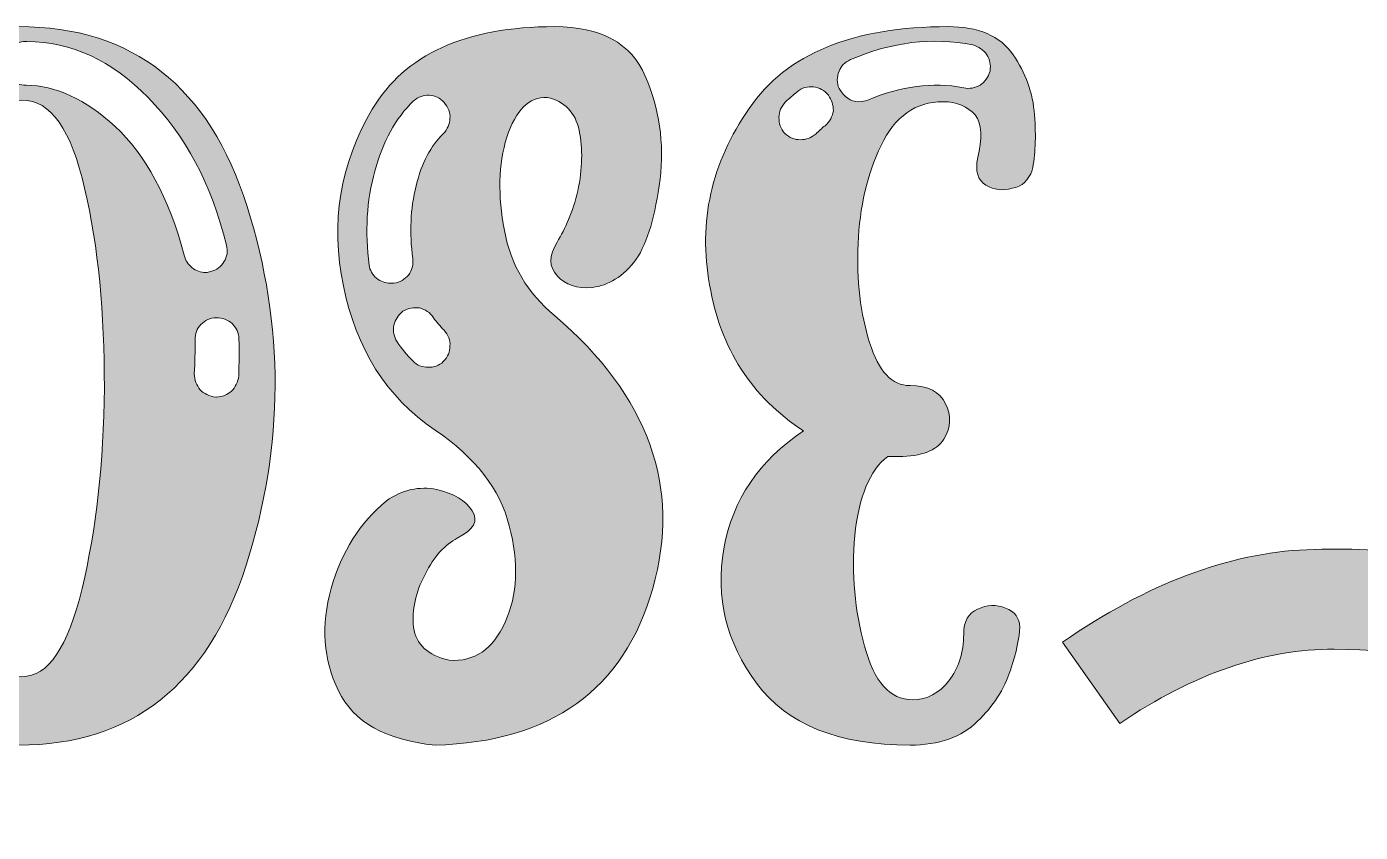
# Model space of a CAD drawing. Header units: inches. Extents: x 37 to 463, y -457 to -43.
# Drawn here: x 155.3 to 297.9, y -129.2 to -43.1 of the extents above; entities that cross this region are included whole.
import ezdxf

# ---------------------------------------------------------------- set-up
doc = ezdxf.new("R2010")
doc.units = ezdxf.units.IN
doc.header["$MEASUREMENT"] = 0
doc.layers.add('Layer 1', color=7, linetype='Continuous')

# ---------------------------------------------------------------- blocks, each defined once
blk = doc.blocks.new('block 6')
at = {"layer": 'Layer 1', "true_color": 0xca0c32}
h = blk.add_hatch(color=242, dxfattribs=at)
h.dxf.hatch_style = 2
edge = h.paths.add_edge_path()
edge.add_spline(control_points=[(178.86, -62.31), (182.92, -75.1), (182.83, -87.89), (178.77, -100.68), (174.62, -113.48), (166.51, -119.91), (154.43, -119.91), (144.37, -119.91), (137.93, -113.48), (135.02, -100.68), (132.11, -87.89), (132.37, -75.1), (135.81, -62.31), (139.25, -49.52), (145.43, -43.08), (154.43, -43.08), (166.69, -43.08), (174.8, -49.52), (178.86, -62.31)], knot_values=[0, 0, 0, 0, 1, 1, 1, 2, 2, 2, 3, 3, 3, 4, 4, 4, 5, 5, 5, 6, 6, 6, 6], degree=3, periodic=1)
edge = h.paths.add_edge_path()
edge.add_spline(control_points=[(161.22, -103.15), (162.72, -96.89), (163.51, -89.75), (163.6, -81.72), (163.6, -73.69), (162.98, -66.64), (161.48, -60.37), (160.07, -54.11), (157.87, -50.93), (154.78, -50.93), (151.69, -50.93), (149.31, -54.11), (147.63, -60.37), (145.87, -66.64), (144.99, -73.69), (144.9, -81.72), (144.72, -89.75), (145.52, -96.89), (147.1, -103.15), (148.69, -109.42), (151.25, -112.59), (154.78, -112.59), (157.6, -112.59), (159.72, -109.42), (161.22, -103.15)], knot_values=[0, 0, 0, 0, 1, 1, 1, 2, 2, 2, 3, 3, 3, 4, 4, 4, 5, 5, 5, 6, 6, 6, 7, 7, 7, 8, 8, 8, 8], degree=3, periodic=1)
edge = h.paths.add_edge_path()
edge.add_spline(control_points=[(174.98, -69.28), (175.59, -69.11), (176.12, -68.75), (176.39, -68.22), (176.74, -67.7), (176.83, -67.08), (176.65, -66.46), (175.07, -59.93), (172.24, -54.64), (168.27, -50.67), (164.39, -46.7), (160.07, -44.67), (155.31, -44.67), (155.31, -44.67), (155.22, -44.67), (155.22, -44.67), (154.51, -44.67), (153.98, -44.94), (153.54, -45.38), (153.1, -45.82), (152.93, -46.35), (152.93, -47.05), (152.93, -47.76), (153.1, -48.29), (153.63, -48.73), (154.07, -49.17), (154.6, -49.35), (155.22, -49.35), (158.39, -49.35), (161.57, -50.85), (164.75, -53.76), (168.01, -56.76), (170.48, -61.34), (172.15, -67.52), (172.24, -68.14), (172.6, -68.49), (172.95, -68.84), (173.39, -69.19), (173.92, -69.37), (174.45, -69.37), (174.62, -69.37), (174.8, -69.28), (174.98, -69.28)], knot_values=[0, 0, 0, 0, 1, 1, 1, 2, 2, 2, 3, 3, 3, 4, 4, 4, 5, 5, 5, 6, 6, 6, 7, 7, 7, 8, 8, 8, 9, 9, 9, 10, 10, 10, 11, 11, 11, 12, 12, 12, 13, 13, 13, 14, 14, 14, 14], degree=3, periodic=1)
edge = h.paths.add_edge_path()
edge.add_spline(control_points=[(177.18, -82.07), (177.62, -81.63), (177.89, -81.1), (177.98, -80.4), (177.98, -79.07), (178.06, -77.75), (177.98, -76.52), (177.98, -75.81), (177.71, -75.28), (177.27, -74.84), (176.83, -74.4), (176.21, -74.22), (175.59, -74.22), (174.89, -74.22), (174.36, -74.49), (173.92, -74.93), (173.48, -75.37), (173.3, -75.9), (173.3, -76.6), (173.3, -77.75), (173.3, -78.99), (173.21, -80.22), (173.21, -80.84), (173.48, -81.46), (173.83, -81.9), (174.27, -82.34), (174.8, -82.6), (175.51, -82.69), (175.51, -82.69), (175.59, -82.69), (175.59, -82.69), (176.21, -82.69), (176.74, -82.43), (177.18, -82.07)], knot_values=[0, 0, 0, 0, 1, 1, 1, 2, 2, 2, 3, 3, 3, 4, 4, 4, 5, 5, 5, 6, 6, 6, 7, 7, 7, 8, 8, 8, 9, 9, 9, 10, 10, 10, 11, 11, 11, 11], degree=3, periodic=1)
h = blk.add_hatch(color=242, dxfattribs=at)
h.dxf.hatch_style = 2
edge = h.paths.add_edge_path()
edge.add_spline(control_points=[(222.25, -103.15), (219.17, -114), (211.4, -119.56), (198.97, -119.91), (193.67, -119.38), (190.23, -117.44), (188.64, -114.09), (186.97, -110.74), (186.79, -107.12), (187.85, -103.15), (189, -99.18), (190.94, -96.1), (193.76, -93.8), (195.44, -92.57), (197.29, -92.22), (199.14, -92.57), (200.99, -93.01), (202.23, -93.72), (202.94, -94.86), (203.64, -95.92), (203.11, -96.89), (201.35, -97.77), (200.02, -98.48), (198.88, -99.71), (197.91, -101.65), (196.85, -103.6), (196.5, -105.45), (196.67, -107.3), (196.94, -109.15), (198.17, -110.3), (200.47, -110.83), (203.2, -111.01), (205.14, -109.68), (206.46, -106.77), (207.79, -103.86), (207.96, -100.42), (206.9, -96.45), (205.93, -92.57), (203.29, -89.13), (198.97, -86.22), (193.76, -82.69), (190.5, -77.49), (189.17, -70.78), (187.76, -64.08), (188.82, -57.73), (192.26, -51.91), (195.7, -46.08), (202.23, -43.08), (211.76, -43.08), (216.7, -43.08), (219.96, -44.85), (221.46, -48.38), (222.96, -51.82), (223.49, -55.52), (223.05, -59.4), (222.52, -63.28), (221.72, -66.11), (220.49, -67.96), (219.08, -69.81), (217.49, -70.78), (215.81, -70.96), (214.14, -71.14), (212.9, -70.69), (212.02, -69.72), (211.14, -68.75), (211.14, -67.61), (212.02, -66.11), (212.9, -64.7), (213.7, -62.93), (214.23, -60.64), (214.76, -58.26), (214.76, -56.14), (214.4, -54.2), (213.96, -52.26), (212.82, -51.02), (210.96, -50.67), (209.02, -50.58), (207.61, -51.99), (206.64, -54.9), (205.76, -57.82), (205.67, -61.17), (206.38, -64.87), (207.08, -68.58), (208.85, -71.58), (211.76, -73.96), (221.81, -82.6), (225.34, -92.3), (222.25, -103.15)], knot_values=[0, 0, 0, 0, 1, 1, 1, 2, 2, 2, 3, 3, 3, 4, 4, 4, 5, 5, 5, 6, 6, 6, 7, 7, 7, 8, 8, 8, 9, 9, 9, 10, 10, 10, 11, 11, 11, 12, 12, 12, 13, 13, 13, 14, 14, 14, 15, 15, 15, 16, 16, 16, 17, 17, 17, 18, 18, 18, 19, 19, 19, 20, 20, 20, 21, 21, 21, 22, 22, 22, 23, 23, 23, 24, 24, 24, 25, 25, 25, 26, 26, 26, 27, 27, 27, 28, 28, 28, 29, 29, 29, 29], degree=3, periodic=1)
edge = h.paths.add_edge_path()
edge.add_spline(control_points=[(194.56, -70.52), (195.26, -70.43), (195.7, -70.08), (196.14, -69.64), (196.5, -69.11), (196.67, -68.58), (196.58, -67.87), (196.23, -65.14), (196.32, -62.58), (196.94, -60.11), (197.55, -57.64), (198.52, -55.79), (199.85, -54.55), (200.29, -54.02), (200.55, -53.49), (200.55, -52.88), (200.64, -52.26), (200.38, -51.73), (199.94, -51.2), (199.5, -50.67), (198.97, -50.49), (198.35, -50.41), (197.73, -50.41), (197.2, -50.58), (196.67, -51.02), (194.73, -52.88), (193.41, -55.35), (192.53, -58.52), (191.64, -61.7), (191.47, -65.05), (191.91, -68.58), (192, -69.11), (192.26, -69.64), (192.7, -69.99), (193.14, -70.34), (193.67, -70.52), (194.2, -70.52), (194.38, -70.52), (194.47, -70.52), (194.56, -70.52)], knot_values=[0, 0, 0, 0, 1, 1, 1, 2, 2, 2, 3, 3, 3, 4, 4, 4, 5, 5, 5, 6, 6, 6, 7, 7, 7, 8, 8, 8, 9, 9, 9, 10, 10, 10, 11, 11, 11, 12, 12, 12, 13, 13, 13, 13], degree=3, periodic=1)
edge = h.paths.add_edge_path()
edge.add_spline(control_points=[(199.85, -78.9), (200.38, -78.37), (200.55, -77.84), (200.55, -77.22), (200.64, -76.6), (200.38, -76.07), (199.94, -75.55), (199.5, -75.1), (199.14, -74.66), (198.79, -74.22), (198.44, -73.6), (197.91, -73.34), (197.29, -73.16), (196.67, -73.08), (196.14, -73.16), (195.53, -73.52), (195, -73.96), (194.73, -74.4), (194.56, -75.02), (194.47, -75.63), (194.56, -76.25), (194.91, -76.78), (195.44, -77.57), (195.97, -78.19), (196.58, -78.81), (197.03, -79.34), (197.64, -79.51), (198.26, -79.51), (198.79, -79.51), (199.41, -79.34), (199.85, -78.9)], knot_values=[0, 0, 0, 0, 1, 1, 1, 2, 2, 2, 3, 3, 3, 4, 4, 4, 5, 5, 5, 6, 6, 6, 7, 7, 7, 8, 8, 8, 9, 9, 9, 10, 10, 10, 10], degree=3, periodic=1)
h = blk.add_hatch(color=242, dxfattribs=at)
h.dxf.hatch_style = 2
edge = h.paths.add_edge_path()
edge.add_spline(control_points=[(260.8, -46.08), (262.12, -48.02), (262.92, -50.14), (263.09, -52.52), (263.27, -54.9), (263.18, -56.85), (262.83, -58.43), (262.47, -59.49), (261.77, -60.2), (260.71, -60.37), (259.65, -60.64), (258.77, -60.55), (257.89, -60.02), (257, -59.49), (256.74, -58.52), (257, -57.2), (257.53, -54.99), (257.45, -53.49), (256.74, -52.52), (255.95, -51.64), (254.8, -51.11), (253.3, -51.11), (250.39, -51.11), (248.1, -52.7), (246.68, -55.79), (245.18, -58.87), (244.39, -62.4), (244.21, -66.28), (244.04, -70.25), (244.48, -73.78), (245.45, -76.87), (246.42, -79.96), (247.83, -81.46), (249.77, -81.46), (251.71, -81.46), (252.95, -82.16), (253.56, -83.4), (254.18, -84.63), (254.18, -85.95), (253.39, -87.19), (252.59, -88.42), (251.01, -89.04), (248.54, -89.04), (248.27, -89.04), (248.01, -89.04), (247.74, -89.04), (247.65, -89.04), (247.48, -89.04), (247.39, -89.04), (245.45, -90.54), (244.3, -93.36), (243.86, -97.51), (243.51, -101.57), (243.86, -105.54), (244.92, -109.33), (245.89, -113.12), (247.65, -115.06), (250.04, -115.06), (251.62, -115.06), (252.86, -114.36), (253.92, -113.03), (254.98, -111.71), (255.51, -110.03), (255.51, -108.01), (255.51, -106.68), (256.03, -105.8), (257, -105.36), (257.97, -104.92), (259.03, -104.83), (260, -105.27), (260.97, -105.62), (261.5, -106.33), (261.5, -107.3), (261.5, -108.36), (261.15, -109.95), (260.53, -111.89), (259.83, -113.92), (258.68, -115.77), (257, -117.36), (255.33, -119.03), (252.86, -119.91), (249.77, -119.91), (242.1, -119.91), (236.63, -117.71), (233.36, -113.3), (230.1, -108.89), (228.95, -104.12), (229.84, -98.92), (230.81, -93.63), (233.63, -89.48), (238.39, -86.31), (232.83, -82.69), (229.48, -77.49), (228.34, -70.69), (227.1, -63.99), (228.51, -57.64), (232.57, -51.82), (236.54, -46), (243.68, -43.08), (253.83, -43.08), (257.09, -43.08), (259.39, -44.05), (260.8, -46.08)], knot_values=[0, 0, 0, 0, 1, 1, 1, 2, 2, 2, 3, 3, 3, 4, 4, 4, 5, 5, 5, 6, 6, 6, 7, 7, 7, 8, 8, 8, 9, 9, 9, 10, 10, 10, 11, 11, 11, 12, 12, 12, 13, 13, 13, 14, 14, 14, 15, 15, 15, 16, 16, 16, 17, 17, 17, 18, 18, 18, 19, 19, 19, 20, 20, 20, 21, 21, 21, 22, 22, 22, 23, 23, 23, 24, 24, 24, 25, 25, 25, 26, 26, 26, 27, 27, 27, 28, 28, 28, 29, 29, 29, 30, 30, 30, 31, 31, 31, 32, 32, 32, 33, 33, 33, 34, 34, 34, 34], degree=3, periodic=1)
edge = h.paths.add_edge_path()
edge.add_spline(control_points=[(239.72, -54.55), (239.98, -54.29), (240.33, -53.93), (240.69, -53.67), (241.21, -53.23), (241.48, -52.7), (241.57, -52.08), (241.57, -51.46), (241.39, -50.93), (241.04, -50.41), (240.6, -49.88), (240.07, -49.61), (239.45, -49.52), (238.83, -49.44), (238.22, -49.61), (237.69, -50.05), (237.25, -50.41), (236.89, -50.76), (236.45, -51.11), (236.01, -51.64), (235.75, -52.17), (235.75, -52.79), (235.75, -53.4), (235.92, -54.02), (236.36, -54.46), (236.89, -54.99), (237.42, -55.17), (238.04, -55.17), (238.66, -55.17), (239.19, -54.99), (239.72, -54.55)], knot_values=[0, 0, 0, 0, 1, 1, 1, 2, 2, 2, 3, 3, 3, 4, 4, 4, 5, 5, 5, 6, 6, 6, 7, 7, 7, 8, 8, 8, 9, 9, 9, 10, 10, 10, 10], degree=3, periodic=1)
edge = h.paths.add_edge_path()
edge.add_spline(control_points=[(245.27, -50.93), (248.8, -49.44), (252.15, -48.99), (255.51, -49.61), (256.12, -49.79), (256.74, -49.61), (257.27, -49.35), (257.8, -48.99), (258.15, -48.46), (258.33, -47.85), (258.42, -47.14), (258.33, -46.61), (257.97, -46.08), (257.62, -45.55), (257.09, -45.2), (256.48, -45.02), (252.15, -44.23), (247.83, -44.67), (243.42, -46.61), (242.8, -46.88), (242.36, -47.32), (242.19, -47.85), (241.92, -48.46), (241.92, -49.08), (242.19, -49.7), (242.71, -50.58), (243.42, -51.11), (244.3, -51.11), (244.66, -51.11), (244.92, -51.02), (245.27, -50.93)], knot_values=[0, 0, 0, 0, 1, 1, 1, 2, 2, 2, 3, 3, 3, 4, 4, 4, 5, 5, 5, 6, 6, 6, 7, 7, 7, 8, 8, 8, 9, 9, 9, 10, 10, 10, 10], degree=3, periodic=1)
at = {"layer": 'Layer 1', "lineweight": 0}
for points, knots in [([(178.86, -62.31), (182.92, -75.1), (182.83, -87.89), (178.77, -100.68), (174.62, -113.48), (166.51, -119.91), (154.43, -119.91), (144.37, -119.91), (137.93, -113.48), (135.02, -100.68), (132.11, -87.89), (132.37, -75.1), (135.81, -62.31), (139.25, -49.52), (145.43, -43.08), (154.43, -43.08), (166.69, -43.08), (174.8, -49.52), (178.86, -62.31)], [0, 0, 0, 0, 1, 1, 1, 2, 2, 2, 3, 3, 3, 4, 4, 4, 5, 5, 5, 6, 6, 6, 6]), ([(222.25, -103.15), (219.17, -114), (211.4, -119.56), (198.97, -119.91), (193.67, -119.38), (190.23, -117.44), (188.64, -114.09), (186.97, -110.74), (186.79, -107.12), (187.85, -103.15), (189, -99.18), (190.94, -96.1), (193.76, -93.8), (195.44, -92.57), (197.29, -92.22), (199.14, -92.57), (200.99, -93.01), (202.23, -93.72), (202.94, -94.86), (203.64, -95.92), (203.11, -96.89), (201.35, -97.77), (200.02, -98.48), (198.88, -99.71), (197.91, -101.65), (196.85, -103.6), (196.5, -105.45), (196.67, -107.3), (196.94, -109.15), (198.17, -110.3), (200.47, -110.83), (203.2, -111.01), (205.14, -109.68), (206.46, -106.77), (207.79, -103.86), (207.96, -100.42), (206.9, -96.45), (205.93, -92.57), (203.29, -89.13), (198.97, -86.22), (193.76, -82.69), (190.5, -77.49), (189.17, -70.78), (187.76, -64.08), (188.82, -57.73), (192.26, -51.91), (195.7, -46.08), (202.23, -43.08), (211.76, -43.08), (216.7, -43.08), (219.96, -44.85), (221.46, -48.38), (222.96, -51.82), (223.49, -55.52), (223.05, -59.4), (222.52, -63.28), (221.72, -66.11), (220.49, -67.96), (219.08, -69.81), (217.49, -70.78), (215.81, -70.96), (214.14, -71.14), (212.9, -70.69), (212.02, -69.72), (211.14, -68.75), (211.14, -67.61), (212.02, -66.11), (212.9, -64.7), (213.7, -62.93), (214.23, -60.64), (214.76, -58.26), (214.76, -56.14), (214.4, -54.2), (213.96, -52.26), (212.82, -51.02), (210.96, -50.67), (209.02, -50.58), (207.61, -51.99), (206.64, -54.9), (205.76, -57.82), (205.67, -61.17), (206.38, -64.87), (207.08, -68.58), (208.85, -71.58), (211.76, -73.96), (221.81, -82.6), (225.34, -92.3), (222.25, -103.15)], [0, 0, 0, 0, 1, 1, 1, 2, 2, 2, 3, 3, 3, 4, 4, 4, 5, 5, 5, 6, 6, 6, 7, 7, 7, 8, 8, 8, 9, 9, 9, 10, 10, 10, 11, 11, 11, 12, 12, 12, 13, 13, 13, 14, 14, 14, 15, 15, 15, 16, 16, 16, 17, 17, 17, 18, 18, 18, 19, 19, 19, 20, 20, 20, 21, 21, 21, 22, 22, 22, 23, 23, 23, 24, 24, 24, 25, 25, 25, 26, 26, 26, 27, 27, 27, 28, 28, 28, 29, 29, 29, 29]), ([(260.8, -46.08), (262.12, -48.02), (262.92, -50.14), (263.09, -52.52), (263.27, -54.9), (263.18, -56.85), (262.83, -58.43), (262.47, -59.49), (261.77, -60.2), (260.71, -60.37), (259.65, -60.64), (258.77, -60.55), (257.89, -60.02), (257, -59.49), (256.74, -58.52), (257, -57.2), (257.53, -54.99), (257.45, -53.49), (256.74, -52.52), (255.95, -51.64), (254.8, -51.11), (253.3, -51.11), (250.39, -51.11), (248.1, -52.7), (246.68, -55.79), (245.18, -58.87), (244.39, -62.4), (244.21, -66.28), (244.04, -70.25), (244.48, -73.78), (245.45, -76.87), (246.42, -79.96), (247.83, -81.46), (249.77, -81.46), (251.71, -81.46), (252.95, -82.16), (253.56, -83.4), (254.18, -84.63), (254.18, -85.95), (253.39, -87.19), (252.59, -88.42), (251.01, -89.04), (248.54, -89.04), (248.27, -89.04), (248.01, -89.04), (247.74, -89.04), (247.65, -89.04), (247.48, -89.04), (247.39, -89.04), (245.45, -90.54), (244.3, -93.36), (243.86, -97.51), (243.51, -101.57), (243.86, -105.54), (244.92, -109.33), (245.89, -113.12), (247.65, -115.06), (250.04, -115.06), (251.62, -115.06), (252.86, -114.36), (253.92, -113.03), (254.98, -111.71), (255.51, -110.03), (255.51, -108.01), (255.51, -106.68), (256.03, -105.8), (257, -105.36), (257.97, -104.92), (259.03, -104.83), (260, -105.27), (260.97, -105.62), (261.5, -106.33), (261.5, -107.3), (261.5, -108.36), (261.15, -109.95), (260.53, -111.89), (259.83, -113.92), (258.68, -115.77), (257, -117.36), (255.33, -119.03), (252.86, -119.91), (249.77, -119.91), (242.1, -119.91), (236.63, -117.71), (233.36, -113.3), (230.1, -108.89), (228.95, -104.12), (229.84, -98.92), (230.81, -93.63), (233.63, -89.48), (238.39, -86.31), (232.83, -82.69), (229.48, -77.49), (228.34, -70.69), (227.1, -63.99), (228.51, -57.64), (232.57, -51.82), (236.54, -46), (243.68, -43.08), (253.83, -43.08), (257.09, -43.08), (259.39, -44.05), (260.8, -46.08)], [0, 0, 0, 0, 1, 1, 1, 2, 2, 2, 3, 3, 3, 4, 4, 4, 5, 5, 5, 6, 6, 6, 7, 7, 7, 8, 8, 8, 9, 9, 9, 10, 10, 10, 11, 11, 11, 12, 12, 12, 13, 13, 13, 14, 14, 14, 15, 15, 15, 16, 16, 16, 17, 17, 17, 18, 18, 18, 19, 19, 19, 20, 20, 20, 21, 21, 21, 22, 22, 22, 23, 23, 23, 24, 24, 24, 25, 25, 25, 26, 26, 26, 27, 27, 27, 28, 28, 28, 29, 29, 29, 30, 30, 30, 31, 31, 31, 32, 32, 32, 33, 33, 33, 34, 34, 34, 34]), ([(174.98, -69.28), (175.59, -69.11), (176.12, -68.75), (176.39, -68.22), (176.74, -67.7), (176.83, -67.08), (176.65, -66.46), (175.07, -59.93), (172.24, -54.64), (168.27, -50.67), (164.39, -46.7), (160.07, -44.67), (155.31, -44.67), (155.31, -44.67), (155.22, -44.67), (155.22, -44.67), (154.51, -44.67), (153.98, -44.94), (153.54, -45.38), (153.1, -45.82), (152.93, -46.35), (152.93, -47.05), (152.93, -47.76), (153.1, -48.29), (153.63, -48.73), (154.07, -49.17), (154.6, -49.35), (155.22, -49.35), (158.39, -49.35), (161.57, -50.85), (164.75, -53.76), (168.01, -56.76), (170.48, -61.34), (172.15, -67.52), (172.24, -68.14), (172.6, -68.49), (172.95, -68.84), (173.39, -69.19), (173.92, -69.37), (174.45, -69.37), (174.62, -69.37), (174.8, -69.28), (174.98, -69.28)], [0, 0, 0, 0, 1, 1, 1, 2, 2, 2, 3, 3, 3, 4, 4, 4, 5, 5, 5, 6, 6, 6, 7, 7, 7, 8, 8, 8, 9, 9, 9, 10, 10, 10, 11, 11, 11, 12, 12, 12, 13, 13, 13, 14, 14, 14, 14]), ([(245.27, -50.93), (248.8, -49.44), (252.15, -48.99), (255.51, -49.61), (256.12, -49.79), (256.74, -49.61), (257.27, -49.35), (257.8, -48.99), (258.15, -48.46), (258.33, -47.85), (258.42, -47.14), (258.33, -46.61), (257.97, -46.08), (257.62, -45.55), (257.09, -45.2), (256.48, -45.02), (252.15, -44.23), (247.83, -44.67), (243.42, -46.61), (242.8, -46.88), (242.36, -47.32), (242.19, -47.85), (241.92, -48.46), (241.92, -49.08), (242.19, -49.7), (242.71, -50.58), (243.42, -51.11), (244.3, -51.11), (244.66, -51.11), (244.92, -51.02), (245.27, -50.93)], [0, 0, 0, 0, 1, 1, 1, 2, 2, 2, 3, 3, 3, 4, 4, 4, 5, 5, 5, 6, 6, 6, 7, 7, 7, 8, 8, 8, 9, 9, 9, 10, 10, 10, 10]), ([(239.72, -54.55), (239.98, -54.29), (240.33, -53.93), (240.69, -53.67), (241.21, -53.23), (241.48, -52.7), (241.57, -52.08), (241.57, -51.46), (241.39, -50.93), (241.04, -50.41), (240.6, -49.88), (240.07, -49.61), (239.45, -49.52), (238.83, -49.44), (238.22, -49.61), (237.69, -50.05), (237.25, -50.41), (236.89, -50.76), (236.45, -51.11), (236.01, -51.64), (235.75, -52.17), (235.75, -52.79), (235.75, -53.4), (235.92, -54.02), (236.36, -54.46), (236.89, -54.99), (237.42, -55.17), (238.04, -55.17), (238.66, -55.17), (239.19, -54.99), (239.72, -54.55)], [0, 0, 0, 0, 1, 1, 1, 2, 2, 2, 3, 3, 3, 4, 4, 4, 5, 5, 5, 6, 6, 6, 7, 7, 7, 8, 8, 8, 9, 9, 9, 10, 10, 10, 10]), ([(161.22, -103.15), (162.72, -96.89), (163.51, -89.75), (163.6, -81.72), (163.6, -73.69), (162.98, -66.64), (161.48, -60.37), (160.07, -54.11), (157.87, -50.93), (154.78, -50.93), (151.69, -50.93), (149.31, -54.11), (147.63, -60.37), (145.87, -66.64), (144.99, -73.69), (144.9, -81.72), (144.72, -89.75), (145.52, -96.89), (147.1, -103.15), (148.69, -109.42), (151.25, -112.59), (154.78, -112.59), (157.6, -112.59), (159.72, -109.42), (161.22, -103.15)], [0, 0, 0, 0, 1, 1, 1, 2, 2, 2, 3, 3, 3, 4, 4, 4, 5, 5, 5, 6, 6, 6, 7, 7, 7, 8, 8, 8, 8]), ([(194.56, -70.52), (195.26, -70.43), (195.7, -70.08), (196.14, -69.64), (196.5, -69.11), (196.67, -68.58), (196.58, -67.87), (196.23, -65.14), (196.32, -62.58), (196.94, -60.11), (197.55, -57.64), (198.52, -55.79), (199.85, -54.55), (200.29, -54.02), (200.55, -53.49), (200.55, -52.88), (200.64, -52.26), (200.38, -51.73), (199.94, -51.2), (199.5, -50.67), (198.97, -50.49), (198.35, -50.41), (197.73, -50.41), (197.2, -50.58), (196.67, -51.02), (194.73, -52.88), (193.41, -55.35), (192.53, -58.52), (191.64, -61.7), (191.47, -65.05), (191.91, -68.58), (192, -69.11), (192.26, -69.64), (192.7, -69.99), (193.14, -70.34), (193.67, -70.52), (194.2, -70.52), (194.38, -70.52), (194.47, -70.52), (194.56, -70.52)], [0, 0, 0, 0, 1, 1, 1, 2, 2, 2, 3, 3, 3, 4, 4, 4, 5, 5, 5, 6, 6, 6, 7, 7, 7, 8, 8, 8, 9, 9, 9, 10, 10, 10, 11, 11, 11, 12, 12, 12, 13, 13, 13, 13]), ([(199.85, -78.9), (200.38, -78.37), (200.55, -77.84), (200.55, -77.22), (200.64, -76.6), (200.38, -76.07), (199.94, -75.55), (199.5, -75.1), (199.14, -74.66), (198.79, -74.22), (198.44, -73.6), (197.91, -73.34), (197.29, -73.16), (196.67, -73.08), (196.14, -73.16), (195.53, -73.52), (195, -73.96), (194.73, -74.4), (194.56, -75.02), (194.47, -75.63), (194.56, -76.25), (194.91, -76.78), (195.44, -77.57), (195.97, -78.19), (196.58, -78.81), (197.03, -79.34), (197.64, -79.51), (198.26, -79.51), (198.79, -79.51), (199.41, -79.34), (199.85, -78.9)], [0, 0, 0, 0, 1, 1, 1, 2, 2, 2, 3, 3, 3, 4, 4, 4, 5, 5, 5, 6, 6, 6, 7, 7, 7, 8, 8, 8, 9, 9, 9, 10, 10, 10, 10]), ([(177.18, -82.07), (177.62, -81.63), (177.89, -81.1), (177.98, -80.4), (177.98, -79.07), (178.06, -77.75), (177.98, -76.52), (177.98, -75.81), (177.71, -75.28), (177.27, -74.84), (176.83, -74.4), (176.21, -74.22), (175.59, -74.22), (174.89, -74.22), (174.36, -74.49), (173.92, -74.93), (173.48, -75.37), (173.3, -75.9), (173.3, -76.6), (173.3, -77.75), (173.3, -78.99), (173.21, -80.22), (173.21, -80.84), (173.48, -81.46), (173.83, -81.9), (174.27, -82.34), (174.8, -82.6), (175.51, -82.69), (175.51, -82.69), (175.59, -82.69), (175.59, -82.69), (176.21, -82.69), (176.74, -82.43), (177.18, -82.07)], [0, 0, 0, 0, 1, 1, 1, 2, 2, 2, 3, 3, 3, 4, 4, 4, 5, 5, 5, 6, 6, 6, 7, 7, 7, 8, 8, 8, 9, 9, 9, 10, 10, 10, 11, 11, 11, 11])]:
    blk.add_open_spline(points, degree=3, knots=knots, dxfattribs=at)
blk = doc.blocks.new('block 7')
at = {"layer": 'Layer 1', "true_color": 0x024d84}
h = blk.add_hatch(color=156, dxfattribs=at)
h.dxf.hatch_style = 2
edge = h.paths.add_edge_path()
edge.add_spline(control_points=[(319.93, -102.24), (325.72, -85.09), (333.45, -72.19), (343.11, -63.56), (352.08, -56.4), (360.32, -54.41), (367.82, -57.59), (375.32, -60.77), (379.58, -67.48), (380.61, -77.7), (380.94, -88.38), (377.91, -97.05), (371.49, -103.69), (365.07, -110.34), (356.57, -114.29), (346.01, -115.54), (342.71, -133.95), (340.61, -153.23), (339.7, -173.4), (338.79, -193.57), (338.99, -211.27), (340.3, -226.49), (341.6, -241.72), (343.9, -251.2), (347.2, -254.95), (348.45, -256.09), (349.7, -256.29), (350.95, -255.55), (352.2, -254.81), (353.28, -253.87), (354.19, -252.74), (354.19, -252.74), (354.36, -252.74), (354.36, -252.74), (357.99, -248.76), (361.63, -243.31), (365.27, -236.37), (368.9, -229.45), (372.11, -222.77), (374.9, -216.35), (377.68, -209.93), (379.52, -205.41), (380.43, -202.8), (380.43, -202.8), (390.49, -206.38), (390.49, -206.38), (388.1, -213.2), (384.67, -221.38), (380.18, -230.92), (375.69, -240.47), (370.38, -249.07), (364.24, -256.74), (358.11, -264.41), (351.29, -268.76), (343.79, -269.78), (337.66, -270.01), (332.31, -267.96), (327.77, -263.64), (323.23, -259.33), (319.65, -254.04), (317.03, -247.79), (309.88, -228.82), (306.7, -206.44), (307.49, -180.64), (308.28, -154.85), (311.41, -132.13), (316.86, -112.47), (309.7, -110.65), (302.46, -109.72), (295.13, -109.66), (287.8, -109.6), (280.16, -112.24), (272.21, -117.58), (272.21, -117.58), (266.07, -108.89), (266.07, -108.89), (275.16, -102.64), (283.89, -99.35), (292.23, -99.01), (300.59, -98.67), (309.82, -99.75), (319.93, -102.24)], knot_values=[0, 0, 0, 0, 1, 1, 1, 2, 2, 2, 3, 3, 3, 4, 4, 4, 5, 5, 5, 6, 6, 6, 7, 7, 7, 8, 8, 8, 9, 9, 9, 10, 10, 10, 11, 11, 11, 12, 12, 12, 13, 13, 13, 14, 14, 14, 15, 15, 15, 16, 16, 16, 17, 17, 17, 18, 18, 18, 19, 19, 19, 20, 20, 20, 21, 21, 21, 22, 22, 22, 23, 23, 23, 24, 24, 24, 25, 25, 25, 26, 26, 26, 27, 27, 27, 27], degree=3, periodic=1)
edge = h.paths.add_edge_path()
edge.add_spline(control_points=[(361.01, -71.91), (355.89, -79.75), (351.69, -90.6), (348.39, -104.46), (355.55, -103.44), (361.23, -99.92), (365.44, -93.89), (367.71, -90.03), (369.02, -85.57), (369.36, -80.51), (369.7, -75.46), (369.13, -71.74), (367.65, -69.35), (366.18, -66.96), (363.96, -67.82), (361.01, -71.91)], knot_values=[0, 0, 0, 0, 1, 1, 1, 2, 2, 2, 3, 3, 3, 4, 4, 4, 5, 5, 5, 5], degree=3, periodic=1)
at = {"layer": 'Layer 1', "lineweight": 0}
blk.add_open_spline([(319.93, -102.24), (325.72, -85.09), (333.45, -72.19), (343.11, -63.56), (352.08, -56.4), (360.32, -54.41), (367.82, -57.59), (375.32, -60.77), (379.58, -67.48), (380.61, -77.7), (380.94, -88.38), (377.91, -97.05), (371.49, -103.69), (365.07, -110.34), (356.57, -114.29), (346.01, -115.54), (342.71, -133.95), (340.61, -153.23), (339.7, -173.4), (338.79, -193.57), (338.99, -211.27), (340.3, -226.49), (341.6, -241.72), (343.9, -251.2), (347.2, -254.95), (348.45, -256.09), (349.7, -256.29), (350.95, -255.55), (352.2, -254.81), (353.28, -253.87), (354.19, -252.74), (354.19, -252.74), (354.36, -252.74), (354.36, -252.74), (357.99, -248.76), (361.63, -243.31), (365.27, -236.37), (368.9, -229.45), (372.11, -222.77), (374.9, -216.35), (377.68, -209.93), (379.52, -205.41), (380.43, -202.8), (380.43, -202.8), (390.49, -206.38), (390.49, -206.38), (388.1, -213.2), (384.67, -221.38), (380.18, -230.92), (375.69, -240.47), (370.38, -249.07), (364.24, -256.74), (358.11, -264.41), (351.29, -268.76), (343.79, -269.78), (337.66, -270.01), (332.31, -267.96), (327.77, -263.64), (323.23, -259.33), (319.65, -254.04), (317.03, -247.79), (309.88, -228.82), (306.7, -206.44), (307.49, -180.64), (308.28, -154.85), (311.41, -132.13), (316.86, -112.47), (309.7, -110.65), (302.46, -109.72), (295.13, -109.66), (287.8, -109.6), (280.16, -112.24), (272.21, -117.58), (272.21, -117.58), (266.07, -108.89), (266.07, -108.89), (275.16, -102.64), (283.89, -99.35), (292.23, -99.01), (300.59, -98.67), (309.82, -99.75), (319.93, -102.24)], degree=3, knots=[0, 0, 0, 0, 1, 1, 1, 2, 2, 2, 3, 3, 3, 4, 4, 4, 5, 5, 5, 6, 6, 6, 7, 7, 7, 8, 8, 8, 9, 9, 9, 10, 10, 10, 11, 11, 11, 12, 12, 12, 13, 13, 13, 14, 14, 14, 15, 15, 15, 16, 16, 16, 17, 17, 17, 18, 18, 18, 19, 19, 19, 20, 20, 20, 21, 21, 21, 22, 22, 22, 23, 23, 23, 24, 24, 24, 25, 25, 25, 26, 26, 26, 27, 27, 27, 27], dxfattribs=at)
blk = doc.blocks.new('block 2')
at = {"layer": 'Layer 1'}
for name in ['block 6', 'block 7']:
    blk.add_blockref(name, (0, 0), dxfattribs=at)

msp = doc.modelspace()

# ---------------------------------------------------------------- block references
at = {"layer": 'Layer 1'}
msp.add_blockref('block 2', (0, 0), dxfattribs=at)

doc.saveas('drawing.dxf')
